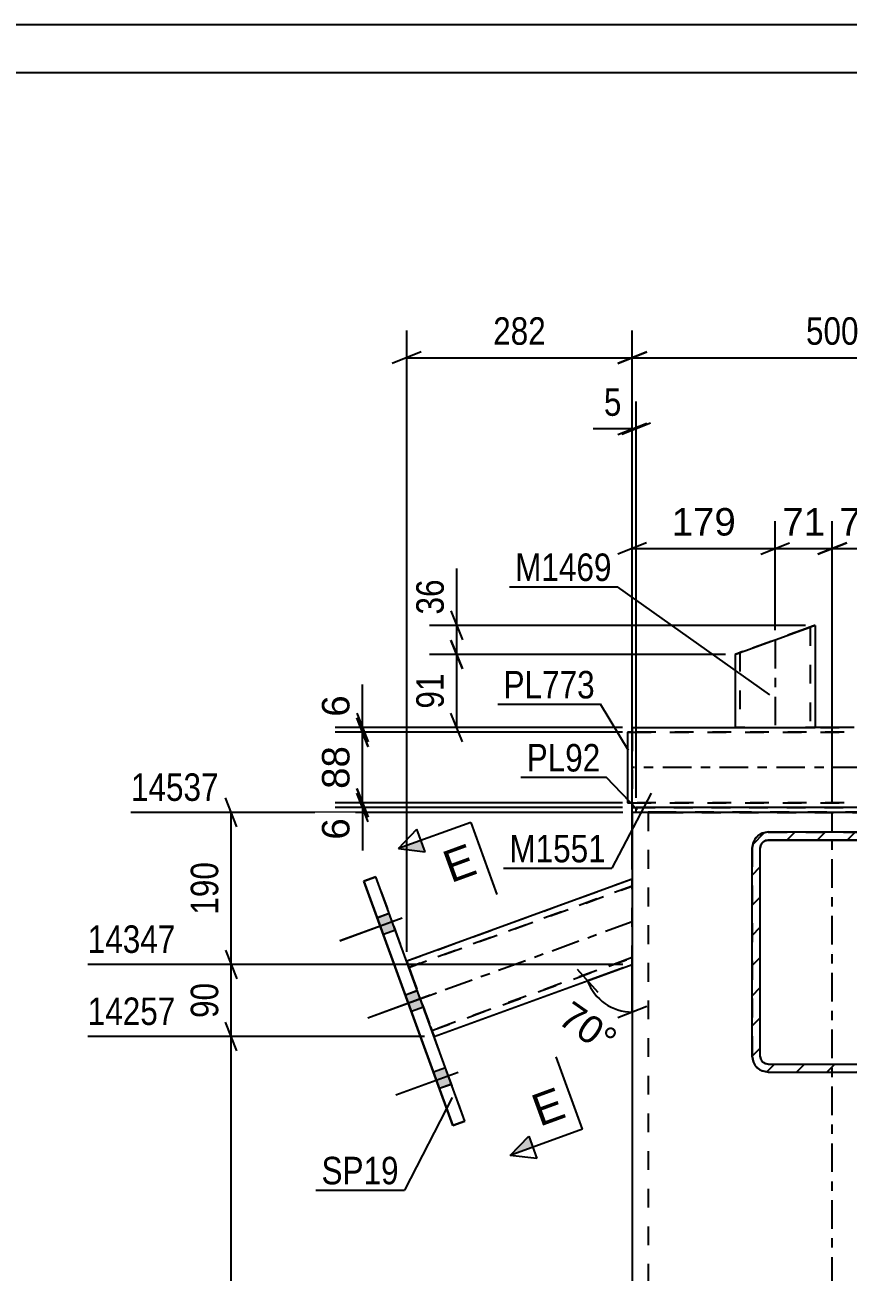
# Model space of a CAD drawing. Header units: millimetres. Extents: x -133 to 461, y -180 to 240.
# Drawn here: x 119.7 to 205.4, y 110.1 to 239.9 of the extents above; entities that cross this region are included whole.
import ezdxf

# ---------------------------------------------------------------- set-up
doc = ezdxf.new("R2010")
doc.units = ezdxf.units.MM
doc.linetypes.add('DXK_LINE_DOT2', pattern=[3.9198, 1.9599, -1.9599])
doc.linetypes.add('DXK_LINE_DOT3', pattern=[5.9187, 2.979, -0.9799, 0.9799, -0.9799])
doc.styles.add('Arial', font='ARIAL.TTF', dxfattribs={"height": 0.2})
doc.styles.add('Arial Narrow', font='ARIALN.TTF', dxfattribs={"height": 0.2})

# ---------------------------------------------------------------- blocks, each defined once
blk = doc.blocks.new('Unknown-284877717-1134')
at = {"color": 5, "linetype": 'Continuous'}
for p, q in [((461.46, 239.93), (-132.54, 239.93)), ((456.46, 234.93), (-127.54, 234.93))]:
    blk.add_line(p, q, dxfattribs=at)
blk = doc.blocks.new('Bolt-284877717-1771 - 1674')
at = {"linetype": 'Continuous'}
for points in [[(158.25, 145.66), (157.62, 147.38), (156.37, 146.92), (157, 145.2)], [(158.25, 145.66), (157.62, 147.38), (156.37, 146.93), (157, 145.2)], [(158.25, 145.66), (157.62, 147.38), (156.37, 146.93), (157, 145.2)], [(161.17, 137.63), (160.54, 139.36), (159.29, 138.9), (159.92, 137.18)], [(161.17, 137.63), (160.54, 139.35), (159.29, 138.9), (159.92, 137.18)], [(164.09, 129.6), (163.47, 131.33), (162.21, 130.87), (162.84, 129.15)], [(164.09, 129.61), (163.47, 131.33), (162.21, 130.87), (162.84, 129.15)], [(164.09, 129.61), (163.47, 131.33), (162.21, 130.87), (162.84, 129.15)]]:
    blk.add_hatch(color=1, dxfattribs=at).paths.add_polyline_path(points)
at = {"color": 1, "linetype": 'Continuous'}
for p, q in [((158.95, 146.89), (152.46, 144.52)), ((158.95, 146.89), (152.46, 144.53)), ((158.95, 146.89), (152.46, 144.53)), ((157.62, 147.38), (156.37, 146.92)), ((157.62, 147.38), (156.37, 146.93)), ((157.62, 147.38), (156.37, 146.93)), ((158.25, 145.66), (157, 145.2)), ((158.25, 145.66), (157, 145.2)), ((158.25, 145.66), (157, 145.2)), ((160.54, 139.36), (159.29, 138.9)), ((160.54, 139.35), (159.29, 138.9)), ((161.88, 138.87), (155.38, 136.5)), ((161.88, 138.86), (155.38, 136.5)), ((161.17, 137.63), (159.92, 137.18)), ((161.17, 137.63), (159.92, 137.18)), ((163.47, 131.33), (162.21, 130.87)), ((163.47, 131.33), (162.21, 130.87)), ((163.47, 131.33), (162.21, 130.87)), ((164.8, 130.84), (158.3, 128.47)), ((164.8, 130.84), (158.3, 128.47)), ((164.8, 130.84), (158.3, 128.47)), ((164.09, 129.61), (162.84, 129.15)), ((164.09, 129.61), (162.84, 129.15)), ((164.09, 129.6), (162.84, 129.15))]:
    blk.add_line(p, q, dxfattribs=at)
blk = doc.blocks.new('Part-284877717-1690 - 1674')
at = {"color": 7, "linetype": 'DXK_LINE_DOT2'}
for p, q in [((201.16, 177.11), (194.45, 174.66)), ((201.16, 177.11), (194.45, 174.66)), ((200.97, 177.04), (194.45, 174.66)), ((201.32, 177.17), (200.97, 177.04)), ((201.16, 177.11), (201.32, 177.17)), ((201.32, 177.17), (201.16, 177.11)), ((201.68, 177.3), (201.32, 177.17)), ((201.32, 177.17), (201.43, 177.21)), ((201.43, 177.21), (201.32, 177.17)), ((201.43, 177.21), (201.47, 177.22)), ((201.47, 177.22), (201.43, 177.21)), ((201.47, 177.22), (201.47, 177.22)), ((201.47, 177.22), (201.47, 166.76)), ((201.89, 177.37), (201.68, 177.3)), ((201.97, 177.4), (201.89, 177.37)), ((201.97, 177.4), (201.97, 177.4)), ((193.71, 174.4), (193.64, 174.37)), ((193.64, 174.37), (193.64, 174.37)), ((193.93, 174.48), (193.71, 174.4)), ((194.17, 174.56), (193.93, 174.48)), ((194.17, 174.57), (194.14, 174.55)), ((194.14, 174.55), (194.17, 174.56)), ((194.14, 174.55), (194.14, 174.55)), ((194.14, 174.55), (194.14, 166.76)), ((194.45, 174.66), (194.17, 174.56)), ((194.17, 174.56), (194.28, 174.6)), ((194.25, 174.59), (194.17, 174.57)), ((194.45, 174.66), (194.25, 174.59)), ((194.28, 174.6), (194.45, 174.66)), ((193.64, 166.76), (193.64, 166.76)), ((193.64, 166.76), (193.64, 166.76)), ((193.64, 166.76), (193.71, 166.76)), ((193.71, 166.76), (193.93, 166.76)), ((193.93, 166.76), (194.25, 166.76)), ((194.14, 166.76), (194.17, 166.76)), ((194.17, 166.76), (194.14, 166.76)), ((194.17, 166.76), (194.25, 166.76)), ((194.28, 166.76), (194.17, 166.76)), ((194.25, 166.76), (194.28, 166.76)), ((194.25, 166.76), (194.45, 166.76)), ((194.28, 166.76), (194.45, 166.76)), ((194.45, 166.76), (194.28, 166.76)), ((194.45, 166.76), (200.97, 166.76)), ((194.45, 166.76), (201.16, 166.76)), ((194.45, 166.76), (201.16, 166.76)), ((200.97, 166.76), (201.35, 166.76)), ((201.16, 166.76), (201.32, 166.76)), ((201.32, 166.76), (201.16, 166.76)), ((201.32, 166.76), (201.43, 166.76)), ((201.43, 166.76), (201.32, 166.76)), ((201.35, 166.76), (201.68, 166.76)), ((201.43, 166.76), (201.47, 166.76)), ((201.47, 166.76), (201.43, 166.76)), ((201.68, 166.76), (201.89, 166.76)), ((201.89, 166.76), (201.97, 166.76)), ((201.97, 166.76), (201.97, 166.76)), ((201.97, 166.76), (201.97, 166.76))]:
    blk.add_line(p, q, dxfattribs=at)
at = {"color": 2, "linetype": 'Continuous'}
for p, q in [((194.64, 174.73), (200.97, 177.04)), ((200.97, 177.04), (201.35, 177.18)), ((201.35, 177.18), (201.68, 177.3)), ((201.68, 177.3), (201.89, 177.38)), ((201.89, 177.38), (201.97, 177.4)), ((201.97, 177.4), (201.97, 166.76)), ((193.64, 174.37), (193.71, 174.4)), ((193.64, 174.37), (193.64, 166.76)), ((193.71, 174.4), (193.93, 174.48)), ((193.93, 174.48), (194.25, 174.59)), ((194.25, 174.59), (194.64, 174.73)), ((193.71, 166.76), (193.64, 166.76)), ((193.93, 166.76), (193.71, 166.76)), ((194.25, 166.76), (193.93, 166.76)), ((194.64, 166.76), (194.25, 166.76)), ((194.64, 166.76), (200.97, 166.76)), ((201.35, 166.76), (200.97, 166.76)), ((201.68, 166.76), (201.35, 166.76)), ((201.89, 166.76), (201.68, 166.76)), ((201.97, 166.76), (201.89, 166.76))]:
    blk.add_line(p, q, dxfattribs=at)
at = {"color": 7, "linetype": 'DXK_LINE_DOT3'}
blk.add_line((197.8, 175.89), (197.8, 166.76), dxfattribs=at)
blk = doc.blocks.new('Part-284877717-1745 - 1674')
at = {"color": 2, "linetype": 'Continuous'}
for p, q in [((182.92, 166.26), (182.42, 166.26)), ((182.42, 166.26), (182.42, 158.93)), ((182.92, 158.93), (182.42, 158.93)), ((182.42, 158.92), (182.92, 158.92))]:
    blk.add_line(p, q, dxfattribs=at)
at = {"color": 7, "linetype": 'DXK_LINE_DOT2'}
for p, q in [((182.42, 166.26), (182.92, 166.26)), ((182.92, 166.26), (182.92, 158.92)), ((182.42, 158.93), (182.42, 158.92)), ((182.42, 158.93), (182.42, 158.92)), ((182.92, 158.92), (182.92, 158.93))]:
    blk.add_line(p, q, dxfattribs=at)
blk = doc.blocks.new('Part-284877717-1881 - 1674')
at = {"color": 2, "linetype": 'Continuous'}
for p, q in [((224.18, 158.43), (183.34, 158.43)), ((183.34, 157.93), (183.34, 158.43)), ((183.34, 157.93), (184.74, 157.93)), ((224.18, 157.93), (222.78, 157.93)), ((224.18, 157.93), (224.18, 158.43))]:
    blk.add_line(p, q, dxfattribs=at)
at = {"color": 7, "linetype": 'DXK_LINE_DOT2'}
for p, q in [((183.34, 158.42), (224.18, 158.42)), ((183.34, 157.92), (183.34, 157.93)), ((183.34, 157.92), (183.34, 157.93)), ((224.18, 157.92), (183.34, 157.92)), ((222.78, 157.93), (184.74, 157.93)), ((224.18, 157.92), (224.18, 157.93)), ((224.18, 157.93), (224.18, 157.92))]:
    blk.add_line(p, q, dxfattribs=at)
blk = doc.blocks.new('Part-284877717-1765 - 1674')
at = {"color": 2, "linetype": 'Continuous'}
for p, q in [((182.92, 166.76), (193.64, 166.76)), ((182.92, 166.76), (182.92, 165.76)), ((205.54, 166.76), (201.97, 166.76)), ((224.59, 166.76), (213.88, 166.76)), ((224.59, 166.76), (224.59, 166.68)), ((224.59, 166.68), (224.59, 158.43)), ((182.92, 158.5), (182.92, 165.76)), ((182.92, 158.5), (182.92, 158.43)), ((182.92, 158.43), (183.34, 158.43)), ((182.92, 158.42), (183.34, 158.42)), ((224.59, 158.43), (224.18, 158.43)), ((224.59, 158.42), (224.18, 158.42))]:
    blk.add_line(p, q, dxfattribs=at)
at = {"color": 7, "linetype": 'DXK_LINE_DOT2'}
for p, q in [((182.92, 166.76), (224.59, 166.76)), ((182.92, 166.76), (182.92, 166.76)), ((182.92, 166.26), (224.59, 166.26)), ((224.59, 166.26), (182.92, 166.26)), ((182.92, 166.26), (182.92, 166.26)), ((182.92, 166.26), (182.92, 166.22)), ((193.64, 166.76), (201.97, 166.76)), ((213.88, 166.76), (205.54, 166.76)), ((224.59, 166.76), (224.59, 166.76)), ((224.59, 166.26), (224.59, 166.26)), ((224.59, 166.22), (224.59, 166.26)), ((182.92, 166.22), (182.92, 165.95)), ((182.92, 159.43), (182.92, 159.42)), ((182.92, 159.43), (182.92, 159.42)), ((182.92, 159.43), (182.92, 159.43)), ((224.59, 158.93), (182.92, 158.93)), ((182.92, 158.93), (182.92, 158.92)), ((182.92, 158.92), (224.59, 158.92)), ((224.59, 159.42), (224.59, 159.43)), ((224.59, 159.43), (224.59, 159.42)), ((224.59, 159.43), (224.59, 159.43)), ((224.59, 158.92), (224.59, 158.93)), ((182.92, 158.42), (182.92, 158.43)), ((182.92, 158.43), (182.92, 158.42)), ((224.18, 158.43), (183.34, 158.43)), ((224.18, 158.42), (183.34, 158.42)), ((224.59, 158.42), (224.59, 158.43)), ((224.59, 158.43), (224.59, 158.42))]:
    blk.add_line(p, q, dxfattribs=at)
at = {"color": 7, "linetype": 'DXK_LINE_DOT3'}
blk.add_line((224.59, 162.59), (182.92, 162.59), dxfattribs=at)
blk = doc.blocks.new('Part-284877717-1770 - 1674')
at = {"color": 2, "linetype": 'Continuous'}
for p, q in [((156.23, 151.22), (154.97, 150.77)), ((154.97, 150.77), (164.24, 125.32)), ((154.97, 150.77), (154.97, 150.76)), ((154.97, 150.76), (154.98, 150.76)), ((164.24, 125.31), (154.97, 150.76)), ((165.49, 125.77), (156.23, 151.22)), ((164.24, 125.32), (165.49, 125.77)), ((165.49, 125.77), (164.24, 125.31)), ((164.24, 125.32), (164.24, 125.31)), ((165.49, 125.77), (165.49, 125.77)), ((165.49, 125.77), (165.49, 125.77))]:
    blk.add_line(p, q, dxfattribs=at)
at = {"color": 7, "linetype": 'DXK_LINE_DOT2'}
for p in [(154.98, 150.76), (156.23, 151.22), (165.49, 125.77)]:
    blk.add_line(p, (156.23, 151.22), dxfattribs=at)
blk = doc.blocks.new('Part-284877717-1773 - 1674')
at = {"color": 7, "linetype": 'DXK_LINE_DOT2'}
for p, q in [((197.09, 155.87), (196.45, 155.74)), ((197.09, 155.87), (210.42, 155.87)), ((197.09, 155.87), (197.09, 155.87)), ((210.42, 155.87), (210.42, 155.87)), ((211.06, 155.74), (210.42, 155.87)), ((195.55, 154.84), (195.42, 154.2)), ((196.77, 154.97), (197.09, 155.04)), ((197.09, 155.03), (197.09, 155.04)), ((197.09, 155.04), (210.42, 155.04)), ((210.42, 155.03), (210.42, 155.04)), ((210.42, 155.04), (210.74, 154.97)), ((212.09, 154.2), (211.96, 154.84)), ((195.42, 154.2), (195.42, 132.53)), ((196.26, 154.2), (196.32, 154.52)), ((196.26, 154.2), (196.26, 154.2)), ((196.26, 132.54), (196.26, 154.2)), ((196.32, 154.52), (196.32, 154.52)), ((211.19, 154.52), (211.19, 154.52)), ((211.19, 154.52), (211.26, 154.2)), ((211.26, 154.2), (211.26, 154.2)), ((211.26, 132.54), (211.26, 154.2)), ((212.09, 154.2), (212.09, 132.53)), ((195.42, 132.54), (195.55, 131.9)), ((196.26, 132.53), (196.26, 132.54)), ((196.32, 132.22), (196.26, 132.54)), ((211.26, 132.54), (211.19, 132.22)), ((211.26, 132.53), (211.26, 132.54)), ((211.96, 131.9), (212.09, 132.54)), ((195.55, 131.9), (195.55, 131.9)), ((197.09, 131.7), (196.77, 131.77)), ((197.09, 131.7), (197.09, 131.7)), ((197.09, 131.7), (210.42, 131.7)), ((210.74, 131.77), (210.42, 131.7)), ((210.42, 131.7), (210.42, 131.7)), ((211.96, 131.9), (211.96, 131.9)), ((196.45, 131), (197.09, 130.87)), ((197.09, 130.87), (210.42, 130.87)), ((197.09, 130.87), (197.09, 130.87)), ((210.42, 130.87), (211.06, 131)), ((210.42, 130.87), (210.42, 130.87))]:
    blk.add_line(p, q, dxfattribs=at)
at = {"color": 7, "linetype": 'DXK_LINE_DOT3'}
blk.add_line((203.76, 143.36), (203.76, 143.37), dxfattribs=at)
at = {"color": 7, "linetype": 'DXK_LINE_DOT2'}
for centre, radius, start, end in [((197.09, 154.2), 1.67, 112.5, 157.5), ((197.09, 154.2), 0.833, 112.5, 157.5), ((210.42, 154.2), 0.833, 22.5, 67.5), ((210.42, 154.2), 1.67, 22.5, 67.5), ((197.09, 132.54), 1.67, 202.5, 247.5), ((197.09, 132.54), 0.833, 202.5, 247.5), ((210.42, 132.54), 0.833, 292.5, 337.5), ((210.42, 132.54), 1.67, 292.5, 337.5)]:
    blk.add_arc(centre, radius, start, end, dxfattribs=at)
blk = doc.blocks.new('Part-284877717-1777 - 1674')
at = {"linetype": 'Continuous'}
h = blk.add_hatch(dxfattribs=at)
h.set_pattern_fill('', scale=0.7, style=0, pattern_type=0)
h.set_pattern_definition([(45, (195.424, 132.546), (-1.57154, 1.57154), [])])
h.paths.add_polyline_path([(195.42, 154.21), (195.42, 132.55), (195.55, 131.91), (195.91, 131.37), (196.45, 131.01), (197.09, 130.88), (210.42, 130.88), (211.06, 131.01), (211.6, 131.37), (211.96, 131.91), (212.09, 132.55), (212.09, 154.21), (211.96, 154.85), (211.6, 155.39), (211.06, 155.75), (210.42, 155.88), (197.09, 155.88), (196.45, 155.75), (195.91, 155.39), (195.55, 154.85)])
h.paths.add_polyline_path([(196.5, 154.8), (196.77, 154.98), (197.09, 155.05), (210.42, 155.05), (210.74, 154.98), (211.01, 154.8), (211.19, 154.53), (211.26, 154.21), (211.26, 132.55), (211.19, 132.23), (211.01, 131.96), (210.74, 131.78), (210.42, 131.71), (197.09, 131.71), (196.77, 131.78), (196.5, 131.96), (196.32, 132.23), (196.26, 132.55), (196.26, 154.21), (196.32, 154.53)])
at = {"color": 7, "linetype": 'DXK_LINE_DOT2'}
for p, q in [((196.45, 155.75), (197.09, 155.88)), ((197.09, 155.88), (210.42, 155.88)), ((197.09, 155.88), (197.09, 155.88)), ((210.42, 155.88), (210.42, 155.88)), ((210.42, 155.88), (211.06, 155.75)), ((195.42, 154.21), (195.55, 154.85)), ((211.96, 154.85), (212.09, 154.21)), ((195.42, 154.21), (195.42, 132.54)), ((196.32, 154.53), (196.26, 154.21)), ((196.26, 154.21), (196.26, 154.21)), ((196.26, 132.54), (196.26, 154.21)), ((196.32, 154.53), (196.32, 154.53)), ((211.19, 154.53), (211.19, 154.53)), ((211.26, 154.21), (211.19, 154.53)), ((211.26, 154.21), (211.26, 154.21)), ((211.26, 132.54), (211.26, 154.21)), ((212.09, 154.21), (212.09, 132.54)), ((195.55, 131.91), (195.42, 132.54)), ((196.26, 132.54), (196.26, 132.55)), ((196.26, 132.54), (196.32, 132.22)), ((211.19, 132.22), (211.26, 132.54)), ((211.26, 132.54), (211.26, 132.55)), ((212.09, 132.54), (211.96, 131.91)), ((212.09, 132.54), (212.09, 132.55)), ((195.55, 131.91), (195.55, 131.91)), ((196.77, 131.77), (197.09, 131.71)), ((197.09, 131.71), (197.09, 131.71)), ((197.09, 131.71), (210.42, 131.71)), ((210.42, 131.71), (210.74, 131.77)), ((210.42, 131.71), (210.42, 131.71)), ((211.96, 131.91), (211.96, 131.91))]:
    blk.add_line(p, q, dxfattribs=at)
at = {"color": 2, "linetype": 'Continuous'}
for p, q in [((197.09, 155.88), (196.45, 155.75)), ((197.09, 155.88), (210.42, 155.88)), ((211.06, 155.75), (210.42, 155.88)), ((195.55, 154.85), (195.42, 154.21)), ((196.77, 154.98), (197.09, 155.05)), ((197.09, 155.04), (196.77, 154.98)), ((197.09, 155.04), (197.09, 155.05)), ((197.09, 155.05), (210.42, 155.05)), ((197.09, 155.04), (210.42, 155.04)), ((210.42, 155.04), (210.42, 155.05)), ((210.42, 155.05), (210.74, 154.98)), ((210.74, 154.98), (210.42, 155.04)), ((212.09, 154.21), (211.96, 154.85)), ((195.42, 132.55), (195.42, 154.21)), ((196.26, 154.21), (196.32, 154.53)), ((196.26, 132.55), (196.26, 154.21)), ((211.19, 154.53), (211.26, 154.21)), ((211.26, 132.55), (211.26, 154.21)), ((212.09, 132.55), (212.09, 154.21)), ((195.42, 132.55), (195.55, 131.91)), ((196.32, 132.23), (196.26, 132.55)), ((211.26, 132.55), (211.19, 132.23)), ((211.96, 131.91), (212.09, 132.55)), ((197.09, 131.71), (196.77, 131.78)), ((197.09, 131.71), (210.42, 131.71)), ((210.74, 131.78), (210.42, 131.71)), ((196.45, 131.01), (197.09, 130.88)), ((197.09, 130.88), (196.45, 131)), ((197.09, 130.88), (210.42, 130.88)), ((197.09, 130.88), (197.09, 130.88)), ((197.09, 130.88), (210.42, 130.88)), ((210.42, 130.88), (211.06, 131.01)), ((211.06, 131), (210.42, 130.88)), ((210.42, 130.88), (210.42, 130.88))]:
    blk.add_line(p, q, dxfattribs=at)
at = {"color": 7, "linetype": 'DXK_LINE_DOT3'}
blk.add_line((203.76, 143.37), (203.76, 143.38), dxfattribs=at)
at = {"color": 7, "linetype": 'DXK_LINE_DOT2'}
for centre, radius, start, end in [((197.09, 154.21), 1.67, 112.5, 157.5), ((210.42, 154.21), 1.67, 22.5, 67.5), ((197.09, 132.54), 0.833, 202.5, 247.5), ((210.42, 132.54), 0.833, 292.5, 337.5)]:
    blk.add_arc(centre, radius, start, end, dxfattribs=at)
at = {"color": 2, "linetype": 'Continuous'}
for centre, radius, start, end in [((197.09, 154.21), 1.67, 112.5, 157.5), ((197.09, 154.21), 0.833, 112.5, 157.5), ((197.09, 154.21), 0.833, 112.5, 157.5), ((210.42, 154.21), 0.833, 22.5, 67.5), ((210.42, 154.21), 0.833, 22.5, 67.5), ((210.42, 154.21), 1.67, 22.5, 67.5), ((197.09, 132.54), 1.67, 202.5, 247.5), ((197.09, 132.55), 1.67, 202.5, 247.5), ((197.09, 132.55), 0.833, 202.5, 247.5), ((210.42, 132.55), 0.833, 292.5, 337.5), ((210.42, 132.54), 1.67, 292.5, 337.5), ((210.42, 132.55), 1.67, 292.5, 337.5)]:
    blk.add_arc(centre, radius, start, end, dxfattribs=at)
blk = doc.blocks.new('Part-284877717-1788 - 1674')
at = {"color": 2, "linetype": 'Continuous'}
for p, q in [((182.93, 150.96), (159.43, 142.41)), ((162.28, 134.58), (182.93, 142.09)), ((162.28, 134.58), (182.93, 142.09))]:
    blk.add_line(p, q, dxfattribs=at)
at = {"color": 7, "linetype": 'DXK_LINE_DOT2'}
for p, q in [((182.93, 150.96), (159.43, 142.41)), ((182.93, 142.09), (182.93, 150.96)), ((159.66, 141.78), (182.93, 150.25)), ((182.93, 150.25), (159.66, 141.78)), ((159.43, 142.41), (159.43, 142.41)), ((159.43, 142.41), (159.47, 142.31)), ((159.47, 142.31), (159.43, 142.41)), ((159.47, 142.31), (159.57, 142.04)), ((159.57, 142.04), (159.47, 142.31)), ((159.57, 142.04), (159.71, 141.64)), ((159.71, 141.64), (159.57, 142.04)), ((159.66, 141.78), (159.66, 141.78)), ((159.68, 141.73), (159.66, 141.78)), ((159.66, 141.78), (159.68, 141.74)), ((159.68, 141.74), (159.73, 141.6)), ((159.8, 141.4), (159.68, 141.73)), ((159.71, 141.64), (162, 135.35)), ((159.71, 141.64), (162, 135.35)), ((159.73, 141.6), (159.8, 141.4)), ((162.06, 135.2), (182.93, 142.8)), ((182.93, 142.8), (162.06, 135.21)), ((159.8, 141.4), (161.91, 135.59)), ((159.8, 141.4), (161.91, 135.59)), ((161.91, 135.59), (162.04, 135.25)), ((161.99, 135.39), (161.91, 135.59)), ((162.04, 135.25), (161.99, 135.39)), ((162, 135.35), (162.15, 134.94)), ((162.15, 134.95), (162, 135.35)), ((162.04, 135.25), (162.06, 135.21)), ((162.06, 135.2), (162.04, 135.25)), ((162.06, 135.21), (162.06, 135.2)), ((162.25, 134.67), (162.15, 134.95)), ((162.15, 134.94), (162.25, 134.67)), ((162.25, 134.67), (162.28, 134.58)), ((162.28, 134.58), (162.25, 134.67)), ((162.28, 134.58), (162.28, 134.58)), ((162.28, 134.58), (162.28, 134.58))]:
    blk.add_line(p, q, dxfattribs=at)
at = {"color": 7, "linetype": 'DXK_LINE_DOT3'}
blk.add_line((182.93, 146.53), (160.86, 138.49), dxfattribs=at)
blk = doc.blocks.new('Part-284877717-1839 - 1674')
at = {"color": 2, "linetype": 'Continuous'}
for p, q in [((182.93, 157.93), (182.93, 108.64)), ((182.93, 157.93), (183.18, 157.93)), ((183.18, 157.93), (183.34, 157.93)), ((184.74, 157.93), (184.98, 157.93)), ((184.98, 157.93), (186.26, 157.93)), ((186.26, 157.93), (221.26, 157.93))]:
    blk.add_line(p, q, dxfattribs=at)
at = {"color": 7, "linetype": 'DXK_LINE_DOT2'}
for p, q in [((183.18, 157.92), (182.93, 157.92)), ((183.9, 157.92), (183.18, 157.92)), ((183.34, 157.93), (183.9, 157.93)), ((183.9, 157.93), (184.74, 157.93)), ((184.98, 157.92), (183.9, 157.92)), ((184.59, 157.93), (184.59, 108.64)), ((184.72, 157.93), (184.59, 157.93)), ((184.59, 157.92), (184.72, 157.92)), ((185.08, 157.93), (184.72, 157.93)), ((184.72, 157.92), (185.08, 157.92)), ((186.26, 157.92), (184.98, 157.92)), ((185.62, 157.93), (185.08, 157.93)), ((185.08, 157.92), (185.62, 157.92)), ((186.26, 157.93), (185.62, 157.93)), ((185.62, 157.92), (186.26, 157.92)), ((186.26, 157.93), (221.26, 157.93)), ((186.26, 157.92), (221.26, 157.92)), ((186.26, 157.92), (221.26, 157.92))]:
    blk.add_line(p, q, dxfattribs=at)
at = {"color": 7, "linetype": 'DXK_LINE_DOT3'}
blk.add_line((203.76, 108.64), (203.76, 157.92), dxfattribs=at)
blk = doc.blocks.new('StraightDimension-284877717-1916 - 1674')
at = {"color": 7, "linetype": 'Continuous'}
for p, q in [((159.43, 143.41), (159.43, 208.12)), ((182.93, 151.96), (182.93, 208.12)), ((160.93, 205.87), (157.93, 204.67)), ((159.43, 205.27), (182.93, 205.27)), ((181.43, 204.67), (184.43, 205.87))]:
    blk.add_line(p, q, dxfattribs=at)
at = {"color": 0}
blk.add_wipeout([(174.52, 206.02), (174.52, 210.22), (167.84, 210.22), (167.84, 206.02)], dxfattribs=at)
at = {"color": 3, "style": 'Arial Narrow'}
blk.add_text('282', height=2.863, dxfattribs=at).set_placement((168.44, 206.62))
blk = doc.blocks.new('StraightDimension-284877717-2178 - 1674')
at = {"color": 7, "linetype": 'Continuous'}
for p, q in [((182.92, 167.76), (182.92, 188.25)), ((197.8, 176.89), (197.8, 188.25)), ((184.42, 186), (181.42, 184.8)), ((196.3, 184.8), (199.3, 186)), ((182.92, 185.4), (197.8, 185.4))]:
    blk.add_line(p, q, dxfattribs=at)
at = {"color": 0}
blk.add_wipeout([(194.3, 186.15), (194.3, 190.35), (186.43, 190.35), (186.43, 186.15)], dxfattribs=at)
at = {"color": 3, "style": 'Arial'}
blk.add_text('179', height=2.865, dxfattribs=at).set_placement((187.03, 186.75))
blk = doc.blocks.new('StraightDimension-284877717-2214 - 1674')
at = {"color": 7, "linetype": 'Continuous'}
for p, q in [((154.82, 166.76), (154.82, 171.23)), ((154.82, 166.76), (154.82, 171.23)), ((154.22, 168.26), (155.42, 165.26)), ((155.42, 164.76), (154.22, 167.76)), ((181.92, 166.76), (151.97, 166.76)), ((181.92, 166.26), (151.97, 166.26)), ((154.82, 166.26), (154.82, 166.76))]:
    blk.add_line(p, q, dxfattribs=at)
at = {"color": 0}
blk.add_wipeout([(154.07, 170.71), (149.87, 170.71), (149.87, 167.28), (154.07, 167.28)], dxfattribs=at)
at = {"color": 3, "style": 'Arial'}
blk.add_text('6', height=2.87, rotation=90.0002, dxfattribs=at).set_placement((153.47, 167.88))
blk = doc.blocks.new('StraightDimension-284877717-1906 - 1674')
at = {"color": 7, "linetype": 'Continuous'}
for p, q in [((182.93, 151.96), (182.93, 208.12)), ((224.59, 151.96), (224.59, 208.12)), ((184.43, 205.87), (181.43, 204.67)), ((182.93, 205.27), (224.59, 205.27)), ((223.09, 204.67), (226.09, 205.87))]:
    blk.add_line(p, q, dxfattribs=at)
at = {"color": 0}
blk.add_wipeout([(207.1, 206.02), (207.1, 210.22), (200.42, 210.22), (200.42, 206.02)], dxfattribs=at)
at = {"color": 3, "style": 'Arial Narrow'}
blk.add_text('500', height=2.863, dxfattribs=at).set_placement((201.02, 206.62))
blk = doc.blocks.new('StraightDimension-284877717-1927 - 1674')
at = {"color": 7, "linetype": 'Continuous'}
for p, q in [((140.55, 143.59), (141.75, 140.59)), ((181.93, 142.09), (126.21, 142.09)), ((141.15, 134.58), (141.15, 142.09)), ((141.75, 133.08), (140.55, 136.08)), ((161.28, 134.58), (126.21, 134.58))]:
    blk.add_line(p, q, dxfattribs=at)
at = {"color": 0, "linetype": 'Continuous'}
blk.add_wipeout([(135.95, 142.69), (135.95, 146.89), (125.61, 146.89), (125.61, 142.69)], dxfattribs=at)
at = {"color": 0}
blk.add_wipeout([(140.4, 140.76), (136.2, 140.76), (136.2, 135.91), (140.4, 135.91)], dxfattribs=at)
at = {"color": 3, "linetype": 'Continuous', "style": 'Arial Narrow'}
blk.add_text('14347', height=2.863, dxfattribs=at).set_placement((126.21, 143.29))
at = {"color": 3, "style": 'Arial Narrow'}
blk.add_text('90', height=2.863, rotation=90.0002, dxfattribs=at).set_placement((139.8, 136.51))
blk = doc.blocks.new('StraightDimension-284877717-1945 - 1674')
at = {"color": 7, "linetype": 'Continuous'}
for p, q in [((141.75, 133.08), (140.55, 136.08)), ((161.28, 134.58), (126.21, 134.58)), ((141.15, 63.47), (141.15, 134.58)), ((140.55, 64.97), (141.75, 61.97)), ((181.93, 63.47), (130.71, 63.47))]:
    blk.add_line(p, q, dxfattribs=at)
at = {"color": 0}
blk.add_wipeout([(140.4, 103.28), (136.2, 103.28), (136.2, 94.77), (140.4, 94.77)], dxfattribs=at)
at = {"color": 3, "style": 'Arial Narrow'}
blk.add_text('3275', height=2.863, rotation=90.0002, dxfattribs=at).set_placement((139.8, 95.37))
at = {"color": 0, "linetype": 'Continuous'}
blk.add_wipeout([(135.95, 135.18), (135.95, 139.38), (125.61, 139.38), (125.61, 135.18)], dxfattribs=at)
at = {"color": 3, "linetype": 'Continuous', "style": 'Arial Narrow'}
blk.add_text('14257', height=2.863, dxfattribs=at).set_placement((126.21, 135.78))
blk = doc.blocks.new('StraightDimension-284877717-1981 - 1674')
at = {"color": 7, "linetype": 'Continuous'}
for p, q in [((141.75, 156.42), (140.55, 159.42)), ((181.93, 157.92), (130.71, 157.92)), ((141.15, 142.09), (141.15, 157.92)), ((140.55, 143.59), (141.75, 140.59)), ((181.93, 142.09), (126.21, 142.09))]:
    blk.add_line(p, q, dxfattribs=at)
at = {"color": 0}
blk.add_wipeout([(140.4, 153.35), (136.2, 153.35), (136.2, 146.67), (140.4, 146.67)], dxfattribs=at)
at = {"color": 3, "style": 'Arial Narrow'}
blk.add_text('190', height=2.863, rotation=90.0002, dxfattribs=at).set_placement((139.8, 147.27))
at = {"color": 0, "linetype": 'Continuous'}
blk.add_wipeout([(140.45, 158.52), (140.45, 162.72), (130.11, 162.72), (130.11, 158.52)], dxfattribs=at)
at = {"color": 3, "linetype": 'Continuous', "style": 'Arial Narrow'}
blk.add_text('14537', height=2.863, dxfattribs=at).set_placement((130.71, 159.12))
blk = doc.blocks.new('StraightDimension-284877717-2039 - 1674')
at = {"color": 7, "linetype": 'Continuous'}
for p, q in [((164.64, 177.4), (164.64, 183.31)), ((164.64, 177.4), (164.64, 183.31)), ((164.04, 178.9), (165.24, 175.9)), ((200.97, 177.4), (161.79, 177.4)), ((164.64, 174.37), (164.64, 177.4)), ((165.24, 172.87), (164.04, 175.87)), ((192.64, 174.37), (161.79, 174.37))]:
    blk.add_line(p, q, dxfattribs=at)
at = {"color": 0}
blk.add_wipeout([(163.89, 182.78), (159.69, 182.78), (159.69, 177.93), (163.89, 177.93)], dxfattribs=at)
at = {"color": 3, "style": 'Arial Narrow'}
blk.add_text('36', height=2.863, rotation=90.0002, dxfattribs=at).set_placement((163.29, 178.53))
blk = doc.blocks.new('StraightDimension-284877717-2058 - 1674')
at = {"color": 7, "linetype": 'Continuous'}
for p, q in [((164.04, 175.87), (165.24, 172.87)), ((192.64, 174.37), (161.79, 174.37)), ((164.64, 166.76), (164.64, 174.37)), ((165.24, 165.26), (164.04, 168.26)), ((181.92, 166.76), (161.79, 166.76))]:
    blk.add_line(p, q, dxfattribs=at)
at = {"color": 0}
blk.add_wipeout([(163.89, 172.99), (159.69, 172.99), (159.69, 168.13), (163.89, 168.13)], dxfattribs=at)
at = {"color": 3, "style": 'Arial Narrow'}
blk.add_text('91', height=2.863, rotation=90.0002, dxfattribs=at).set_placement((163.29, 168.73))
blk = doc.blocks.new('StraightDimension-284877717-2090 - 1674')
at = {"color": 7, "linetype": 'Continuous'}
for p, q in [((182.93, 158.92), (182.93, 200.72)), ((183.34, 159.43), (183.34, 200.72)), ((182.93, 197.87), (178.85, 197.87)), ((182.93, 197.87), (178.85, 197.87)), ((181.43, 197.27), (184.43, 198.47)), ((184.84, 198.47), (181.84, 197.27)), ((182.93, 197.87), (183.34, 197.87))]:
    blk.add_line(p, q, dxfattribs=at)
at = {"color": 0}
blk.add_wipeout([(182.4, 198.62), (182.4, 202.82), (179.37, 202.82), (179.37, 198.62)], dxfattribs=at)
at = {"color": 3, "style": 'Arial Narrow'}
blk.add_text('5', height=2.86, dxfattribs=at).set_placement((179.97, 199.22))
blk = doc.blocks.new('StraightDimension-284877717-2167 - 1674')
at = {"color": 7, "linetype": 'Continuous'}
for p, q in [((197.8, 176.89), (197.8, 188.25)), ((203.76, 158.93), (203.76, 188.25)), ((196.3, 184.8), (199.3, 186)), ((205.26, 186), (202.26, 184.8)), ((197.8, 185.4), (203.76, 185.4))]:
    blk.add_line(p, q, dxfattribs=at)
at = {"color": 0}
blk.add_wipeout([(203.6, 186.15), (203.6, 190.35), (197.96, 190.35), (197.96, 186.15)], dxfattribs=at)
at = {"color": 3, "style": 'Arial'}
blk.add_text('71', height=2.865, dxfattribs=at).set_placement((198.56, 186.75))
blk = doc.blocks.new('StraightDimension-284877717-2186 - 1674')
at = {"color": 7, "linetype": 'Continuous'}
for p, q in [((203.76, 158.93), (203.76, 188.25)), ((209.71, 176.89), (209.71, 188.25)), ((202.26, 184.8), (205.26, 186)), ((211.21, 186), (208.21, 184.8)), ((203.76, 185.4), (209.71, 185.4))]:
    blk.add_line(p, q, dxfattribs=at)
at = {"color": 0}
blk.add_wipeout([(209.56, 186.15), (209.56, 190.35), (203.91, 190.35), (203.91, 186.15)], dxfattribs=at)
at = {"color": 3, "style": 'Arial'}
blk.add_text('71', height=2.865, dxfattribs=at).set_placement((204.51, 186.75))
blk = doc.blocks.new('StraightDimension-284877717-2206 - 1674')
at = {"color": 7, "linetype": 'Continuous'}
for p, q in [((154.22, 160.42), (155.42, 157.42)), ((155.42, 156.92), (154.22, 159.92)), ((181.92, 158.92), (151.97, 158.92)), ((154.82, 158.42), (154.82, 158.92)), ((181.92, 158.42), (151.97, 158.42)), ((154.82, 158.42), (154.82, 153.95)), ((154.82, 158.42), (154.82, 153.95))]:
    blk.add_line(p, q, dxfattribs=at)
at = {"color": 0}
blk.add_wipeout([(154.07, 157.9), (149.87, 157.9), (149.87, 154.48), (154.07, 154.48)], dxfattribs=at)
at = {"color": 3, "style": 'Arial'}
blk.add_text('6', height=2.87, rotation=90.0002, dxfattribs=at).set_placement((153.47, 155.08))
blk = doc.blocks.new('StraightDimension-284877717-2210 - 1674')
at = {"color": 7, "linetype": 'Continuous'}
for p, q in [((154.22, 167.76), (155.42, 164.76)), ((181.92, 166.26), (151.97, 166.26)), ((154.82, 158.92), (154.82, 166.26)), ((155.42, 157.42), (154.22, 160.42)), ((181.92, 158.92), (151.97, 158.92))]:
    blk.add_line(p, q, dxfattribs=at)
at = {"color": 0}
blk.add_wipeout([(154.07, 165.42), (149.87, 165.42), (149.87, 159.77), (154.07, 159.77)], dxfattribs=at)
at = {"color": 3, "style": 'Arial'}
blk.add_text('88', height=2.865, rotation=90.0002, dxfattribs=at).set_placement((153.47, 160.37))
blk = doc.blocks.new('AngleDimension-284877717-2225 - 1674')
at = {"color": 7, "linetype": 'Continuous'}
for p, q in [((177.18, 141.59), (179.33, 139.19)), ((178.26, 140.39), (182.93, 142.09)), ((181.99, 141.75), (178.26, 140.39)), ((182.93, 137.12), (182.93, 142.09)), ((184.43, 137.72), (181.43, 136.52))]:
    blk.add_line(p, q, dxfattribs=at)
blk.add_arc((182.93, 142.09), 4.97, 200.0225, 270, dxfattribs=at)
at = {"color": 0}
blk.add_wipeout([(180.12, 131.76), (182.53, 135.2), (176.59, 139.36), (174.18, 135.92)], dxfattribs=at)
at = {"color": 3, "style": 'Arial'}
blk.add_text('70°', height=2.865, rotation=-34.9905, dxfattribs=at).set_placement((175.02, 136.07))
blk = doc.blocks.new('Mark-284877717-1686 - 1674')
at = {"color": 0}
blk.add_wipeout([(180.79, 182.02), (180.79, 185.02), (170.73, 185.02), (170.73, 182.02)], dxfattribs=at)
blk.add_wipeout([(180.79, 182.02), (180.79, 185.02), (170.73, 185.02), (170.73, 182.02)], dxfattribs=at)
at = {"color": 30, "linetype": 'Continuous'}
for p in [(170.13, 181.42), (197.26, 170.16)]:
    blk.add_line(p, (181.39, 181.42), dxfattribs=at)
at = {"color": 3, "style": 'Arial Narrow'}
blk.add_text('M1469', height=2.863, dxfattribs=at).set_placement((170.73, 182.02))
blk = doc.blocks.new('Mark-284877717-1741 - 1674')
at = {"color": 0}
blk.add_wipeout([(179.02, 169.79), (179.02, 172.79), (169.52, 172.79), (169.52, 169.79)], dxfattribs=at)
blk.add_wipeout([(179.02, 169.79), (179.02, 172.79), (169.52, 172.79), (169.52, 169.79)], dxfattribs=at)
at = {"color": 30, "linetype": 'Continuous'}
for p in [(168.92, 169.19), (182.52, 164.37)]:
    blk.add_line(p, (179.62, 169.19), dxfattribs=at)
at = {"color": 3, "style": 'Arial Narrow'}
blk.add_text('PL773', height=2.863, dxfattribs=at).set_placement((169.52, 169.79))
blk = doc.blocks.new('Mark-284877717-1761 - 1674')
at = {"color": 0}
blk.add_wipeout([(180.18, 152.72), (180.18, 155.72), (170.13, 155.72), (170.13, 152.72)], dxfattribs=at)
blk.add_wipeout([(180.18, 152.72), (180.18, 155.72), (170.13, 155.72), (170.13, 152.72)], dxfattribs=at)
at = {"color": 30, "linetype": 'Continuous'}
for p in [(184.91, 159.92), (169.53, 152.12)]:
    blk.add_line(p, (180.78, 152.12), dxfattribs=at)
at = {"color": 3, "style": 'Arial Narrow'}
blk.add_text('M1551', height=2.863, dxfattribs=at).set_placement((170.13, 152.72))
blk = doc.blocks.new('Mark-284877717-1766 - 1674')
at = {"color": 0}
blk.add_wipeout([(158.6, 119.19), (158.6, 122.19), (150.56, 122.19), (150.56, 119.19)], dxfattribs=at)
blk.add_wipeout([(158.6, 119.19), (158.6, 122.19), (150.56, 122.19), (150.56, 119.19)], dxfattribs=at)
at = {"color": 30, "linetype": 'Continuous'}
for p in [(164.15, 128.22), (149.96, 118.59)]:
    blk.add_line(p, (159.2, 118.59), dxfattribs=at)
at = {"color": 3, "style": 'Arial Narrow'}
blk.add_text('SP19', height=2.863, dxfattribs=at).set_placement((150.56, 119.19))
blk = doc.blocks.new('Mark-284877717-1877 - 1674')
at = {"color": 0}
blk.add_wipeout([(179.6, 162.18), (179.6, 165.18), (171.93, 165.18), (171.93, 162.18)], dxfattribs=at)
blk.add_wipeout([(179.6, 162.18), (179.6, 165.18), (171.93, 165.18), (171.93, 162.18)], dxfattribs=at)
at = {"color": 30, "linetype": 'Continuous'}
for p in [(171.33, 161.58), (183.47, 158.18)]:
    blk.add_line(p, (180.2, 161.58), dxfattribs=at)
at = {"color": 3, "style": 'Arial Narrow'}
blk.add_text('PL92', height=2.863, dxfattribs=at).set_placement((171.93, 162.18))
blk = doc.blocks.new('SectionMark-284877717-2289 - 1674')
at = {"linetype": 'Continuous'}
for points in [[(160.93, 155), (161.36, 153.83), (158.58, 154.15)], [(172.14, 124.22), (172.56, 123.05), (170.22, 122.19)]]:
    blk.add_hatch(color=6, dxfattribs=at).paths.add_polyline_path(points)
at = {"color": 6, "linetype": 'Continuous'}
for p, q in [((158.58, 154.15), (160.5, 156.18)), ((161.36, 153.83), (160.5, 156.18)), ((158.58, 154.15), (161.36, 153.83)), ((170.22, 122.19), (172.14, 124.22)), ((172.14, 124.22), (172.99, 121.87)), ((172.99, 121.87), (170.22, 122.19))]:
    blk.add_line(p, q, dxfattribs=at)
at = {"color": 0, "linetype": 'Continuous'}
for points in [[(166.95, 151.61), (165.76, 154.9), (162.83, 153.83), (164.03, 150.54)], [(176.19, 126.23), (175, 129.52), (172.07, 128.46), (173.27, 125.17)]]:
    blk.add_wipeout(points, dxfattribs=at)
at = {"color": 6, "linetype": 'Continuous'}
for p, q in [((166.1, 156.88), (158.58, 154.15)), ((166.1, 156.88), (168.83, 149.37)), ((177.73, 124.93), (175, 132.45)), ((177.73, 124.93), (170.22, 122.19))]:
    blk.add_line(p, q, dxfattribs=at)
at = {"color": 3, "linetype": 'Continuous', "style": 'Arial'}
for p in [(164.03, 150.54), (173.27, 125.17)]:
    blk.add_text('E', height=3.34, rotation=20.0077, dxfattribs=at).set_placement(p)

msp = doc.modelspace()

# ---------------------------------------------------------------- block references
for name in ['Unknown-284877717-1134', 'Part-284877717-1690 - 1674', 'Part-284877717-1745 - 1674', 'Part-284877717-1765 - 1674', 'Part-284877717-1839 - 1674', 'Part-284877717-1881 - 1674', 'Part-284877717-1777 - 1674', 'Part-284877717-1773 - 1674', 'Part-284877717-1770 - 1674', 'Part-284877717-1788 - 1674', 'Bolt-284877717-1771 - 1674']:
    msp.add_blockref(name, (0, 0))

# ---------------------------------------------------------------- next in the draw order: block references
msp.add_blockref('StraightDimension-284877717-1916 - 1674', (0, 0))

# ---------------------------------------------------------------- next in the draw order: block references
for name in ['StraightDimension-284877717-2178 - 1674', 'StraightDimension-284877717-1927 - 1674']:
    msp.add_blockref(name, (0, 0))

# ---------------------------------------------------------------- next in the draw order: block references
for name in ['StraightDimension-284877717-2214 - 1674', 'StraightDimension-284877717-1945 - 1674']:
    msp.add_blockref(name, (0, 0))

# ---------------------------------------------------------------- next in the draw order: block references
for name in ['StraightDimension-284877717-1906 - 1674', 'Mark-284877717-1766 - 1674']:
    msp.add_blockref(name, (0, 0))

# ---------------------------------------------------------------- next in the draw order: block references
for name in ['StraightDimension-284877717-2039 - 1674', 'StraightDimension-284877717-1981 - 1674']:
    msp.add_blockref(name, (0, 0))

# ---------------------------------------------------------------- next in the draw order: block references
for name in ['StraightDimension-284877717-2167 - 1674', 'StraightDimension-284877717-2058 - 1674', 'AngleDimension-284877717-2225 - 1674']:
    msp.add_blockref(name, (0, 0))

# ---------------------------------------------------------------- next in the draw order: block references
for name in ['StraightDimension-284877717-2090 - 1674', 'StraightDimension-284877717-2186 - 1674']:
    msp.add_blockref(name, (0, 0))

# ---------------------------------------------------------------- next in the draw order: block references
for name in ['Mark-284877717-1686 - 1674', 'StraightDimension-284877717-2206 - 1674']:
    msp.add_blockref(name, (0, 0))

# ---------------------------------------------------------------- next in the draw order: block references
msp.add_blockref('StraightDimension-284877717-2210 - 1674', (0, 0))

# ---------------------------------------------------------------- next in the draw order: block references
for name in ['Mark-284877717-1741 - 1674', 'Mark-284877717-1761 - 1674']:
    msp.add_blockref(name, (0, 0))

# ---------------------------------------------------------------- next in the draw order: block references
for name in ['Mark-284877717-1877 - 1674', 'SectionMark-284877717-2289 - 1674']:
    msp.add_blockref(name, (0, 0))

doc.saveas('drawing.dxf')
